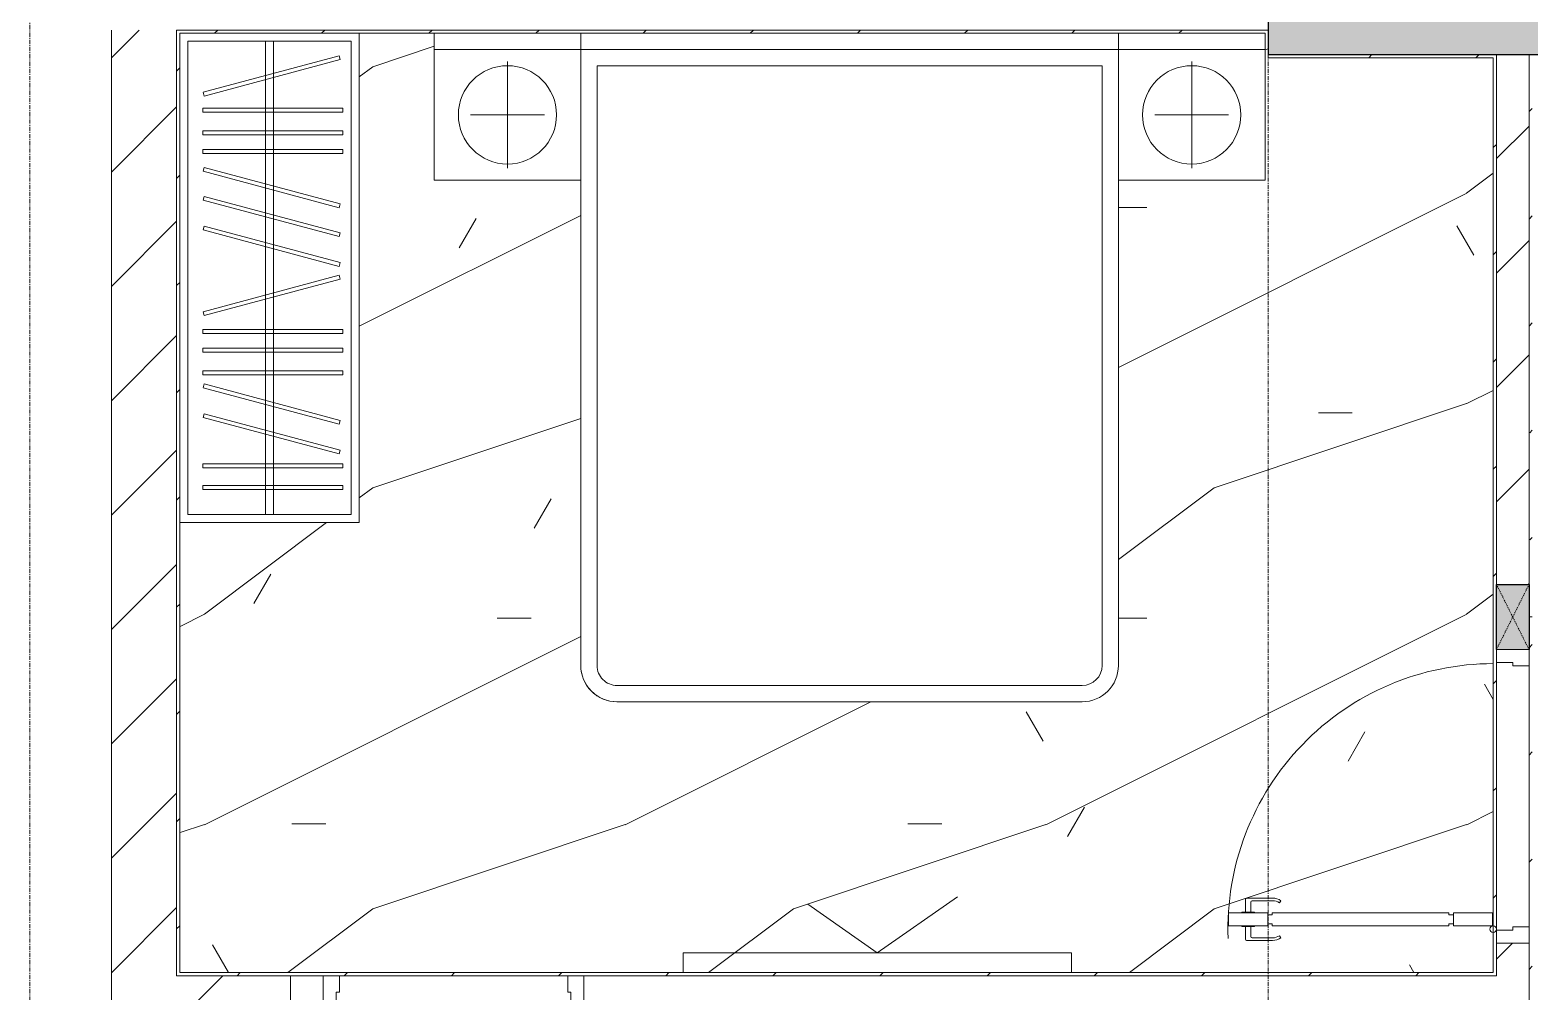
# Model space of a CAD drawing. Header units: millimetres. Extents: x 5121 to 246734, y -48180 to 129206.
# Drawn here: x 118253 to 122853, y 66887 to 69837 of the extents above; entities that cross this region are included whole.
import ezdxf

# ---------------------------------------------------------------- set-up
doc = ezdxf.new("R2010")
doc.units = ezdxf.units.MM
doc.linetypes.add('Dash', pattern=[6, 3, -3])
doc.linetypes.add('Grid Line', pattern=[22.225, 12.7, -3.175, 3.175, -3.175])
for name, color, linetype, lineweight in [('0-1', 7, 'Continuous', 5), ('A-DETL-GENF-1', 50, 'Continuous', 9), ('A-DOOR-1', 253, 'Continuous', 9), ('A-DOOR-2', 50, 'Continuous', 9), ('A-FLOR', 192, 'Continuous', 9), ('A-FLOR-PATT-1', 9, 'Continuous', 9), ('A-WALL-1', 250, 'Continuous', 18), ('A-WALL-PATT-1', 9, 'Continuous', 9), ('A-WALL-PATT-2', 50, 'Continuous', 9), ('A-WALL-PATT-3', 111, 'Continuous', 9), ('I-FURN-1', 253, 'Continuous', 9), ('S-COLS-1', 7, 'Continuous', 5), ('S-COLS-2', 10, 'Continuous', 25), ('S-COLS-3', 50, 'Continuous', 9), ('S-COLS-4', 253, 'Continuous', 9), ('S-COLS-HDLN-1', 50, 'Dash', 9), ('S-GRID-1', 1, 'Grid Line', 9)]:
    doc.layers.add(name, color=color, linetype=linetype, lineweight=lineweight)
pattern_1 = [(45, (0, 0), (-164.40233, 164.40233), [])]
pattern_2 = [(45, (0, 0), (-175.3625, 175.3625), [])]

# ---------------------------------------------------------------- blocks, each defined once
blk = doc.blocks.new('NCV_TKTC_KET CAU_rvt-1-TKCS_MB TỔNG THỂ TẦNG 1')
at = {"layer": 'S-COLS-1'}
blk.add_hatch(color=256, dxfattribs=at).paths.add_polyline_path([(122852.6, 69761.9), (123352.6, 69761.9), (123352.4, 70111.9), (122052.6, 70111.9), (122052.6, 69761.9), (122752.6, 69761.9)])
at = {"layer": 'S-COLS-2'}
for p, q in [((122052.6, 70111.9), (122052.6, 69761.9)), ((122052.6, 69761.9), (123352.6, 69761.9))]:
    blk.add_line(p, q, dxfattribs=at)
blk = doc.blocks.new('DOOR_CW_01 CANH MO-PANEL KINH - DIW_01-900x2200-CỬA GỖ VÂN LAMINATE-553393-TKCS_MB TỔNG THỂ TẦNG 1')
at = {"layer": 'A-DETL-GENF-1'}
for p, q in [((-399, 831.8), (-397, 831.8)), ((-399, 792.2), (-399, 831.8)), ((-397, 872), (-357, 872)), ((-397, 752), (-397, 872)), ((-397, 792.2), (-397, 831.8)), ((-357, 872), (-357, 752)), ((-357, 792.2), (-357, 831.8)), ((-355, 831.8), (-357, 831.8)), ((-355, 792.2), (-355, 831.8)), ((-442, 737), (-442, 816.5)), ((-399, 820.5), (-438, 820.5)), ((-434, 799.5), (-434, 737)), ((-399, 803.5), (-430, 803.5)), ((-397, 792.2), (-399, 792.2)), ((-357, 792.2), (-355, 792.2)), ((-355, 820.5), (-316, 820.5)), ((-355, 803.5), (-324, 803.5)), ((-320, 799.5), (-320, 737)), ((-312, 737), (-312, 816.5)), ((-357, 752), (-397, 752)), ((-397, 738), (-391, 738)), ((-397, 738), (-397, 196)), ((-363, 752), (-391, 752)), ((-391, 752), (-391, 738)), ((-363, 738), (-363, 752)), ((-357, 738), (-363, 738)), ((-357, 196), (-357, 738)), ((-433.9, 711.2), (-427.3, 715.8)), ((-320.1, 711.2), (-326.7, 715.8)), ((-397, 196), (-391, 196)), ((-391, 196), (-391, 182)), ((-357, 196), (-363, 196)), ((-363, 182), (-363, 196)), ((-357, 182), (-397, 182)), ((-397, 182), (-397, 62)), ((-391, 182), (-363, 182)), ((-357, 62), (-357, 182)), ((-397, 62), (-357, 62))]:
    blk.add_line(p, q, dxfattribs=at)
blk.add_circle((-407, 60), 10, dxfattribs=at)
for centre, radius, start, end in [((-407, 60), 814, 360, 92), ((-438, 816.5), 4, 90, 180), ((-430, 799.5), 4, 90, 180), ((-324, 799.5), 4, 360, 90), ((-316, 816.5), 4, 0, 90), ((-397, 737), 45, 180, 215), ((-397, 737), 37, 180, 215), ((-357, 737), 37, 325, 0), ((-357, 737), 45, 325, 0)]:
    blk.add_arc(centre, radius, start, end, dxfattribs=at)
at = {"layer": 'A-DOOR-2'}
for p, q in [((-410, 50), (-450, 50)), ((-450, 50), (-450, -50)), ((-410, 0), (-410, 50)), ((-407, 50), (-382, 50)), ((450, 50), (410, 50)), ((410, 50), (410, 0)), ((450, -50), (450, 50)), ((-400, 0), (-410, 0)), ((-400, -50), (-400, 0)), ((410, 0), (400, 0)), ((400, 0), (400, -50)), ((-450, -50), (-400, -50)), ((400, -50), (450, -50))]:
    blk.add_line(p, q, dxfattribs=at)
blk = doc.blocks.new('DOOR_CW_01 CANH MO-PANEL KINH - DIG_02-800x2200-CỬA NHÔM KÍNH-401063-TKCS_MB TỔNG THỂ TẦNG 1')
at = {"layer": 'A-DETL-GENF-1'}
for p, q in [((-347, -182), (-347, -62)), ((-347, -62), (-307, -62)), ((-307, -62), (-307, -182)), ((-307, -182), (-347, -182)), ((-341, -196), (-341, -182)), ((-341, -182), (-313, -182)), ((-313, -182), (-313, -196)), ((-347, -196), (-341, -196)), ((-347, -638), (-347, -196)), ((-307, -196), (-313, -196)), ((-307, -196), (-307, -638)), ((-392, -637), (-392, -716.5)), ((-384, -699.5), (-384, -637)), ((-383.9, -611.2), (-377.3, -615.8)), ((-347, -638), (-341, -638)), ((-341, -652), (-341, -638)), ((-307, -638), (-313, -638)), ((-313, -638), (-313, -652)), ((-270.1, -611.2), (-276.7, -615.8)), ((-270, -699.5), (-270, -637)), ((-262, -637), (-262, -716.5)), ((-307, -652), (-347, -652)), ((-347, -652), (-347, -772)), ((-313, -652), (-341, -652)), ((-307, -772), (-307, -652)), ((-349, -720.5), (-388, -720.5)), ((-349, -703.5), (-380, -703.5)), ((-349, -692.2), (-349, -731.8)), ((-347, -692.2), (-349, -692.2)), ((-349, -731.8), (-347, -731.8)), ((-347, -692.2), (-347, -731.8)), ((-307, -692.2), (-307, -731.8)), ((-307, -692.2), (-305, -692.2)), ((-305, -731.8), (-307, -731.8)), ((-305, -692.2), (-305, -731.8)), ((-305, -703.5), (-274, -703.5)), ((-305, -720.5), (-266, -720.5)), ((-347, -772), (-307, -772))]:
    blk.add_line(p, q, dxfattribs=at)
blk.add_circle((-357, -60), 10, dxfattribs=at)
for centre, radius, start, end in [((-357, -60), 714, 268, 0), ((-347, -637), 45, 145, 180), ((-347, -637), 37, 145, 180), ((-307, -637), 37, 0, 35), ((-307, -637), 45, 360, 35), ((-388, -716.5), 4, 180, 270), ((-380, -699.5), 4, 180, 270), ((-274, -699.5), 4, 270, 0), ((-266, -716.5), 4, 270, 0)]:
    blk.add_arc(centre, radius, start, end, dxfattribs=at)
at = {"layer": 'A-DOOR-2'}
for p, q in [((-400, -50), (-400, 50)), ((-400, 50), (-350, 50)), ((-350, 50), (-350, 0)), ((350, 0), (350, 50)), ((350, 50), (400, 50)), ((400, 50), (400, -50)), ((-360, 0), (-360, -50)), ((-350, 0), (-360, 0)), ((360, 0), (350, 0)), ((360, -50), (360, 0)), ((-360, -50), (-400, -50)), ((-357, -50), (-332, -50)), ((400, -50), (360, -50))]:
    blk.add_line(p, q, dxfattribs=at)
blk = doc.blocks.new('G1_SOF - BO TRU - 100x200-V107-TKCS_MB TỔNG THỂ TẦNG 1')
at = {"layer": 'S-COLS-3'}
blk.add_hatch(color=256, dxfattribs=at).paths.add_polyline_path([(50, -100), (50, 100), (-50, 100), (-50, -100), (-45.2, -100)])
at = {"layer": 'S-COLS-2'}
for p, q in [((-50, -100), (-50, 100)), ((50, 100), (50, -100)), ((50, -100), (-50, -100))]:
    blk.add_line(p, q, dxfattribs=at)
at = {"layer": 'S-COLS-HDLN-1'}
for p, q in [((50, -100), (-50, 100)), ((-50, -100), (50, 100))]:
    blk.add_line(p, q, dxfattribs=at)
blk = doc.blocks.new('GIUONG NGU-2TAB-1600x2000 - GIUONG NGU-2TAB-1600x2000-851491-TKCS_MB TỔNG THỂ TẦNG 1')
at = {"layer": 'I-FURN-1'}
for p, q in [((569.6, 2050), (1997.1, 2050)), ((1997.1, 2050), (569.6, 2050)), ((1997.1, 2000), (569.6, 2000)), ((458.5, 50), (458.5, 1938.9)), ((458.5, 1938.9), (458.5, 50)), ((508.5, 1938.9), (508.5, 100)), ((2058.2, 100), (2058.2, 1938.9)), ((2108.2, 1938.9), (2108.2, 50)), ((2108.2, 50), (2108.2, 1938.9)), ((8.5, 50), (8.5, 450.3)), ((8.5, 450.3), (458.5, 450.3)), ((8.5, 450.3), (458.5, 450.3)), ((8.5, 50), (8.5, 450.3)), ((458.5, 450.3), (458.5, 50)), ((458.5, 450.3), (458.5, 50)), ((2108.2, 50), (2108.2, 450.3)), ((2108.2, 450.3), (2558.2, 450.3)), ((2108.2, 450.3), (2108.2, 50)), ((2558.2, 450.3), (2108.2, 450.3)), ((2558.2, 450.3), (2558.2, 50)), ((2558.2, 50), (2558.2, 450.3)), ((233.5, 86.8), (233.5, 413.5)), ((2333.2, 86.8), (2333.2, 413.5)), ((120.2, 250.2), (346.8, 250.2)), ((2446.5, 250.2), (2219.8, 250.2)), ((508.5, 100), (2058.2, 100)), ((458.5, 50), (8.5, 50)), ((8.5, 0), (8.5, 50)), ((8.5, 50), (458.5, 50)), ((458.5, 50), (8.5, 50)), ((2108.2, 50), (458.5, 50)), ((458.5, 50), (458.5, 0)), ((458.5, 0), (458.5, 50)), ((458.5, 50), (2108.2, 50)), ((458.5, 50), (2108.2, 50)), ((2558.2, 50), (2108.2, 50)), ((2108.2, 50), (2558.2, 50)), ((2108.2, 0), (2108.2, 50)), ((2108.2, 50), (2108.2, 0)), ((2108.2, 50), (2558.2, 50)), ((2558.2, 50), (2558.2, 0))]:
    blk.add_line(p, q, dxfattribs=at)
for centre in [(233.5, 250.2), (2333.2, 250.2)]:
    blk.add_circle(centre, 150.7, dxfattribs=at)
for centre, radius, start, end in [((569.6, 1938.9), 111.1, 90, 180), ((569.6, 1938.9), 111.1, 90, 180), ((1997.1, 1938.9), 111.1, 0, 90), ((1997.1, 1938.9), 111.1, 360, 90), ((569.6, 1938.9), 61.1, 90, 180), ((1997.1, 1938.9), 61.1, 360, 90)]:
    blk.add_arc(centre, radius, start, end, dxfattribs=at)
blk = doc.blocks.new('TU QUAN AO-SUITE ROOM_3 - TU QUAN AO-SUITE ROOM_3-V109-TKCS_MB TỔNG THỂ TẦNG 1')
at = {"layer": 'I-FURN-1'}
for p, q in [((0, -1500), (0, 0)), ((0, 0), (0, -1500)), ((-526, -24), (-24, -24)), ((-526, -1476), (-526, -24)), ((-526, -24), (-526, -600)), ((-287, -24), (-287, -576)), ((-263, -24), (-263, -576)), ((-24, -24), (-24, -1476)), ((-478.3, -181.1), (-61.3, -69.4)), ((-58.2, -80.9), (-475.2, -192.7)), ((-61.3, -69.4), (-58.2, -80.9)), ((-475.2, -192.7), (-478.3, -181.1)), ((-480.1, -229.7), (-50.1, -229.7)), ((-480.1, -241.7), (-480.1, -229.7)), ((-50.1, -229.7), (-50.1, -241.7)), ((-50.1, -241.7), (-480.1, -241.7)), ((-480.1, -299.2), (-50.1, -299.2)), ((-480.1, -311.2), (-480.1, -299.2)), ((-50.1, -311.2), (-480.1, -311.2)), ((-50.1, -299.2), (-50.1, -311.2)), ((-480.1, -356.4), (-50.1, -356.4)), ((-480.1, -368.4), (-480.1, -356.4)), ((-50.1, -356.4), (-50.1, -368.4)), ((-50.1, -368.4), (-480.1, -368.4)), ((-475.2, -411.5), (-478.3, -423.1)), ((-58.2, -523.3), (-475.2, -411.5)), ((-478.3, -423.1), (-61.3, -534.9)), ((-475.2, -500.3), (-478.3, -511.9)), ((-58.2, -612.1), (-475.2, -500.3)), ((-478.3, -511.9), (-61.3, -623.6)), ((-61.3, -534.9), (-58.2, -523.3)), ((-475.2, -591.5), (-478.3, -603.1)), ((-58.2, -703.3), (-475.2, -591.5)), ((-287, -576), (-287, -1476)), ((-263, -576), (-263, -1476)), ((-526, -1476), (-526, -600)), ((-478.3, -603.1), (-61.3, -714.9)), ((-61.3, -623.6), (-58.2, -612.1)), ((-61.3, -714.9), (-58.2, -703.3)), ((-478.3, -853.9), (-61.3, -742.1)), ((-58.2, -753.7), (-475.2, -865.5)), ((-61.3, -742.1), (-58.2, -753.7)), ((-475.2, -865.5), (-478.3, -853.9)), ((-480.1, -908.6), (-480.1, -920.6)), ((-480.1, -908.6), (-480.1, -920.6)), ((-50.1, -908.6), (-480.1, -908.6)), ((-50.1, -920.6), (-50.1, -908.6)), ((-480.1, -920.6), (-50.1, -920.6)), ((-480.1, -965.8), (-480.1, -977.8)), ((-480.1, -965.8), (-480.1, -977.8)), ((-50.1, -965.8), (-480.1, -965.8)), ((-50.1, -977.8), (-50.1, -965.8)), ((-480.1, -977.8), (-50.1, -977.8)), ((-480.1, -1035.3), (-480.1, -1047.3)), ((-480.1, -1035.3), (-480.1, -1047.3)), ((-50.1, -1035.3), (-480.1, -1035.3)), ((-480.1, -1047.3), (-50.1, -1047.3)), ((-50.1, -1047.3), (-50.1, -1035.3)), ((-475.2, -1075.3), (-478.3, -1086.9)), ((-478.3, -1086.9), (-61.3, -1198.6)), ((-58.2, -1187.1), (-475.2, -1075.3)), ((-475.2, -1166.5), (-478.3, -1178.1)), ((-478.3, -1178.1), (-61.3, -1289.9)), ((-58.2, -1278.3), (-475.2, -1166.5)), ((-61.3, -1198.6), (-58.2, -1187.1)), ((-61.3, -1289.9), (-58.2, -1278.3)), ((-480.1, -1320.5), (-480.1, -1332.5)), ((-480.1, -1320.5), (-480.1, -1332.5)), ((-50.1, -1320.5), (-480.1, -1320.5)), ((-480.1, -1332.5), (-50.1, -1332.5)), ((-50.1, -1332.5), (-50.1, -1320.5)), ((-480.1, -1386.9), (-480.1, -1398.9)), ((-480.1, -1386.9), (-480.1, -1398.9)), ((-50.1, -1386.9), (-480.1, -1386.9)), ((-480.1, -1398.9), (-50.1, -1398.9)), ((-50.1, -1398.9), (-50.1, -1386.9)), ((-550, -1500), (0, -1500)), ((0, -1500), (-550, -1500)), ((-24, -1476), (-526, -1476))]:
    blk.add_line(p, q, dxfattribs=at)
blk = doc.blocks.new('KE TIVI-2 - KE TIVI-2-842843-TKCS_MB TỔNG THỂ TẦNG 1')
at = {"layer": 'I-FURN-1'}
for p, q in [((-595.6, 0), (-595.6, -60)), ((595.6, -60), (595.6, 0)), ((-595.6, -60), (595.6, -60)), ((0, -60), (-245.7, -232.1)), ((213, -209.1), (0, -60))]:
    blk.add_line(p, q, dxfattribs=at)
blk = doc.blocks.new('NCV_TKTC_TANG 1_rvt-1-TKCS_MB TỔNG THỂ TẦNG 1')
at = {"layer": 'A-FLOR-PATT-1'}
h = blk.add_hatch(dxfattribs=at)
h.set_pattern_fill('FP_5', color=256, style=0, pattern_type=2)
h.set_pattern_definition([(0, (0, 0), (2519.68, 629.92), [103.937, -1785.823, 103.937, -1785.823, -10078.72]), (0, (0, 0), (2519.68, 629.92), [-3779.52, 103.937, -3675.583, 103.937, -1785.823, -4409.44]), (0, (0, 0), (2519.68, 629.92), [-9448.8, 103.937, -1155.903, 103.937, -3045.663]), (120, (944.9, 314.96), (-1805.3667, 1867.147), [103.937, -1785.823, 103.937, -11864.543]), (120, (944.9, 314.96), (-1805.3667, 1867.147), [-1993.697, -1785.823, 103.937, -3675.583, -6299.2]), (120, (944.9, 314.96), (-1805.3667, 1867.147), [-7559.04, 103.937, -1785.823, 103.937, -4305.503]), (120, (944.9, 314.96), (-1805.3667, 1867.147), [-9552.737, -1155.903, 103.937, -3045.663]), (240, (1259.84, 1574.8), (-714.3133, -2497.067), [103.937, -1785.823, 103.937, -11864.543]), (240, (1259.84, 1574.8), (-714.3133, -2497.067), [-1993.697, -1785.823, 103.937, -3675.583, -6299.2]), (240, (1259.84, 1574.8), (-714.3133, -2497.067), [-7559.04, 103.937, -1785.823, 103.937, -4305.503]), (240, (1259.84, 1574.8), (-714.3133, -2497.067), [-9552.737, -1155.903, 103.937, -3045.663])])
h.paths.add_polyline_path([(121592.5, 66946.9), (122742.6, 66946.9), (122742.6, 69751.9), (122052.6, 69751.9), (122052.6, 69826.9), (122042.5, 69826.9), (122042.5, 69376.6), (121592.5, 69374), (121592.5, 67888), (121588.7, 67859.3), (121577.6, 67832.5), (121559.9, 67809.5), (121536.9, 67791.8), (121510.1, 67780.7), (121477.6, 67776.9), (120053.9, 67776.9), (120025.2, 67780.7), (119998.4, 67791.8), (119975.4, 67809.5), (119957.7, 67832.5), (119946.6, 67859.3), (119942.8, 67888), (119942.8, 69376.6), (119492.8, 69376.6), (119492.8, 69826.9), (119262.6, 69824.4), (119262.6, 68326.9), (118712.6, 68326.9), (118714.4, 66946.9), (121559.9, 66946.9)])
h = blk.add_hatch(dxfattribs=at)
h.set_pattern_fill('FP_4', color=256, style=0, pattern_type=2)
h.set_pattern_definition([(216.87, (516.46, 1291.15), (3873.4454, 2582.3069), [645.575, -5810.175]), (206.565, (1291.15, 903.8), (-1291.1515, -1291.1492), [1443.55, -1443.55]), (198.435, (1291.15, 258.23), (-2582.2983, -1291.1527), [816.596, -3266.38])])
h.paths.add_polyline_path([(121592.5, 66946.9), (122742.6, 66946.9), (122742.6, 69751.9), (122052.6, 69751.9), (122052.6, 69826.9), (122042.5, 69826.9), (122042.5, 69376.6), (121592.5, 69374), (121592.5, 67888), (121588.7, 67859.3), (121577.6, 67832.5), (121559.9, 67809.5), (121536.9, 67791.8), (121510.1, 67780.7), (121477.6, 67776.9), (120053.9, 67776.9), (120025.2, 67780.7), (119998.4, 67791.8), (119975.4, 67809.5), (119957.7, 67832.5), (119946.6, 67859.3), (119942.8, 67888), (119942.8, 69376.6), (119492.8, 69376.6), (119492.8, 69826.9), (119262.6, 69824.4), (119262.6, 68326.9), (118712.6, 68326.9), (118714.4, 66946.9), (121559.9, 66946.9)])
at = {"layer": 'A-WALL-PATT-1'}
h = blk.add_hatch(dxfattribs=at)
h.set_pattern_fill('FP_2', color=256, style=0, pattern_type=2)
h.set_pattern_definition(pattern_2)
h.paths.add_polyline_path([(122842.6, 65036.9), (122852.6, 65036.9), (122852.6, 65937.3), (122752.6, 65937.3), (122752.6, 65036.9), (122817.8, 65036.9)])
h.paths.add_polyline_path([(122752.6, 66737.3), (122852.6, 66737.3), (122852.6, 67036.9), (122752.6, 67036.9), (122752.6, 66826.9)])
h.paths.add_polyline_path([(122852.6, 68136.9), (122852.6, 69761.9), (122752.6, 69761.9), (122752.6, 68136.9)])
at = {"layer": 'A-WALL-PATT-2'}
h = blk.add_hatch(dxfattribs=at)
h.set_pattern_fill('FP_10', color=256, style=0, pattern_type=2)
h.set_pattern_definition(pattern_1)
h.paths.add_polyline_path([(118707.6, 66946.9), (118712.6, 66946.9), (118712.6, 69836.9), (118702.6, 69836.9), (118702.6, 66946.9)])
h = blk.add_hatch(dxfattribs=at)
h.set_pattern_fill('FP_10', color=256, style=0, pattern_type=2)
h.set_pattern_definition(pattern_1)
h.paths.add_polyline_path([(119627.9, 69826.9), (122052.6, 69826.9), (122052.6, 69836.9), (118712.6, 69836.7), (118713.8, 69826.9), (119283.6, 69826.9)])
h = blk.add_hatch(dxfattribs=at)
h.set_pattern_fill('FP_10', color=256, style=0, pattern_type=2)
h.set_pattern_definition(pattern_1)
h.paths.add_polyline_path([(122742.6, 69751.9), (122752.6, 69751.9), (122752.6, 69761.9), (122052.6, 69761.9), (122055, 69751.9), (122417.9, 69751.9)])
h = blk.add_hatch(dxfattribs=at)
h.set_pattern_fill('FP_10', color=256, style=0, pattern_type=2)
h.set_pattern_definition(pattern_1)
h.paths.add_polyline_path([(122750.1, 66946.9), (122752.6, 66946.9), (122752.6, 69751.9), (122742.6, 69751.9), (122742.6, 66946.9)])
h = blk.add_hatch(dxfattribs=at)
h.set_pattern_fill('FP_10', color=256, style=0, pattern_type=2)
h.set_pattern_definition(pattern_1)
h.paths.add_polyline_path([(122862.6, 68146.9), (122862.6, 69761.9), (122852.6, 69761.9), (122855.6, 68146.9), (122857.6, 68146.9)])
h = blk.add_hatch(dxfattribs=at)
h.set_pattern_fill('FP_10', color=256, style=0, pattern_type=2)
h.set_pattern_definition(pattern_1)
h.paths.add_polyline_path([(123948, 68136.9), (124552.6, 68136.9), (124552.6, 68146.9), (122852.6, 68146.9), (122852.6, 68136.9), (123852.6, 68136.9)])
h = blk.add_hatch(dxfattribs=at)
h.set_pattern_fill('FP_10', color=256, style=0, pattern_type=2)
h.set_pattern_definition(pattern_1)
h.paths.add_polyline_path([(122862.6, 64836.9), (122862.6, 68036.9), (122852.6, 68036.9), (122852.6, 64836.9)])
h = blk.add_hatch(dxfattribs=at)
h.set_pattern_fill('FP_10', color=256, style=0, pattern_type=2)
h.set_pattern_definition(pattern_1)
h.paths.add_polyline_path([(122752.6, 66936.9), (122750.1, 66946.9), (118702.6, 66946.9), (118702.6, 66936.9), (122417.9, 66936.9)])
at = {"layer": 'A-WALL-1'}
for p, q in [((118712.6, 69836.9), (118702.6, 69836.9)), ((118702.6, 69836.9), (118702.6, 66946.9)), ((122052.6, 69836.9), (118712.6, 69836.9)), ((122052.6, 69826.9), (122052.6, 69836.9)), ((118712.6, 66946.9), (118712.6, 69826.9)), ((118712.6, 69826.9), (122042.6, 69826.9)), ((122752.6, 69761.9), (122052.6, 69761.9)), ((122052.6, 69751.9), (122742.6, 69751.9)), ((122742.6, 69751.9), (122742.6, 66946.9)), ((122752.6, 69751.9), (122752.6, 69761.9)), ((122852.6, 69761.9), (122752.6, 69761.9)), ((122752.6, 69761.9), (122752.6, 68136.9)), ((122752.6, 68136.9), (122752.6, 69751.9)), ((122852.6, 68136.9), (122852.6, 69761.9)), ((122862.6, 68036.9), (122852.6, 68036.9)), ((122752.6, 67076.9), (122752.6, 67896.9)), ((122852.6, 67886.9), (122852.6, 67086.9)), ((122752.6, 66946.9), (122752.6, 67036.9)), ((122752.6, 67036.9), (122752.6, 66936.9)), ((122852.6, 67036.9), (122852.6, 66737.3)), ((122852.6, 66737.3), (122852.6, 67036.9)), ((118702.6, 66946.9), (118702.6, 66936.9)), ((118702.6, 66936.9), (119152.6, 66936.9)), ((122742.6, 66946.9), (118712.6, 66946.9)), ((119202.6, 66936.9), (119902.6, 66936.9)), ((119952.6, 66936.9), (122752.6, 66936.9)), ((122752.6, 66936.9), (122752.6, 66946.9))]:
    blk.add_line(p, q, dxfattribs=at)
at = {"layer": 'A-DOOR-1', "rotation": 90.00000000000084}
blk.add_blockref('DOOR_CW_01 CANH MO-PANEL KINH - DIW_01-900x2200-CỬA GỖ VÂN LAMINATE-553393-TKCS_MB TỔNG THỂ TẦNG 1', (122802.6, 67486.9), dxfattribs=at)
at = {"layer": 'A-DOOR-1'}
blk.add_blockref('DOOR_CW_01 CANH MO-PANEL KINH - DIG_02-800x2200-CỬA NHÔM KÍNH-401063-TKCS_MB TỔNG THỂ TẦNG 1', (119552.6, 66886.9), dxfattribs=at)
at = {"layer": 'I-FURN-1'}
blk.add_blockref('TU QUAN AO-SUITE ROOM_3 - TU QUAN AO-SUITE ROOM_3-V109-TKCS_MB TỔNG THỂ TẦNG 1', (119262.6, 69826.9), dxfattribs=at)
at = {"layer": 'I-FURN-1', "rotation": 180}
for name, p in [('GIUONG NGU-2TAB-1600x2000 - GIUONG NGU-2TAB-1600x2000-851491-TKCS_MB TỔNG THỂ TẦNG 1', (122051, 69826.9)), ('KE TIVI-2 - KE TIVI-2-842843-TKCS_MB TỔNG THỂ TẦNG 1', (120852.6, 66946.9))]:
    blk.add_blockref(name, p, dxfattribs=at)
at = {"layer": 'S-COLS-4', "rotation": 180}
blk.add_blockref('G1_SOF - BO TRU - 100x200-V107-TKCS_MB TỔNG THỂ TẦNG 1', (122802.6, 68036.9), dxfattribs=at)

msp = doc.modelspace()

# ---------------------------------------------------------------- hatches: boundary and pattern name
at = {"layer": 'A-WALL-PATT-3'}
h = msp.add_hatch(dxfattribs=at)
h.set_pattern_fill('FP_1', color=256, style=0, pattern_type=2)
h.set_pattern_definition(pattern_2)
h.paths.add_polyline_path([(118702.6, 66936.9), (118702.6, 69836.9), (118502.6, 69836.9), (118502.8, 66936.9), (118602.2, 66936.9)])
h = msp.add_hatch(dxfattribs=at)
h.set_pattern_fill('FP_1', color=256, style=0, pattern_type=2)
h.set_pattern_definition(pattern_2)
h.paths.add_polyline_path([(118852.5, 66736.9), (119052.5, 66736.9), (119052.5, 66936.9), (118502.6, 66936.9), (118502.6, 66736.9), (118851.5, 66736.9)])

# ---------------------------------------------------------------- linework, layer by layer
at = {"layer": 'A-FLOR'}
msp.add_line((118502.5, 66736.9), (118502.5, 69836.9), dxfattribs=at)
at = {"layer": 'A-WALL-1'}
for p, q in [((118502.6, 69836.9), (118502.6, 66736.9)), ((118702.6, 66936.9), (118702.6, 69836.9)), ((119052.5, 66936.9), (118702.6, 66936.9)), ((119052.5, 65035.3), (119052.5, 66936.9))]:
    msp.add_line(p, q, dxfattribs=at)
at = {"layer": 'S-GRID-1'}
for p, q in [((122052.6, 23210.6), (122052.6, 78232.7)), ((118252.6, 23210.6), (118252.6, 74295.7))]:
    msp.add_line(p, q, dxfattribs=at)

# ---------------------------------------------------------------- block references
at = {"layer": '0-1'}
for name in ['NCV_TKTC_KET CAU_rvt-1-TKCS_MB TỔNG THỂ TẦNG 1', 'NCV_TKTC_TANG 1_rvt-1-TKCS_MB TỔNG THỂ TẦNG 1']:
    msp.add_blockref(name, (0, 0), dxfattribs=at)

doc.saveas('drawing.dxf')
